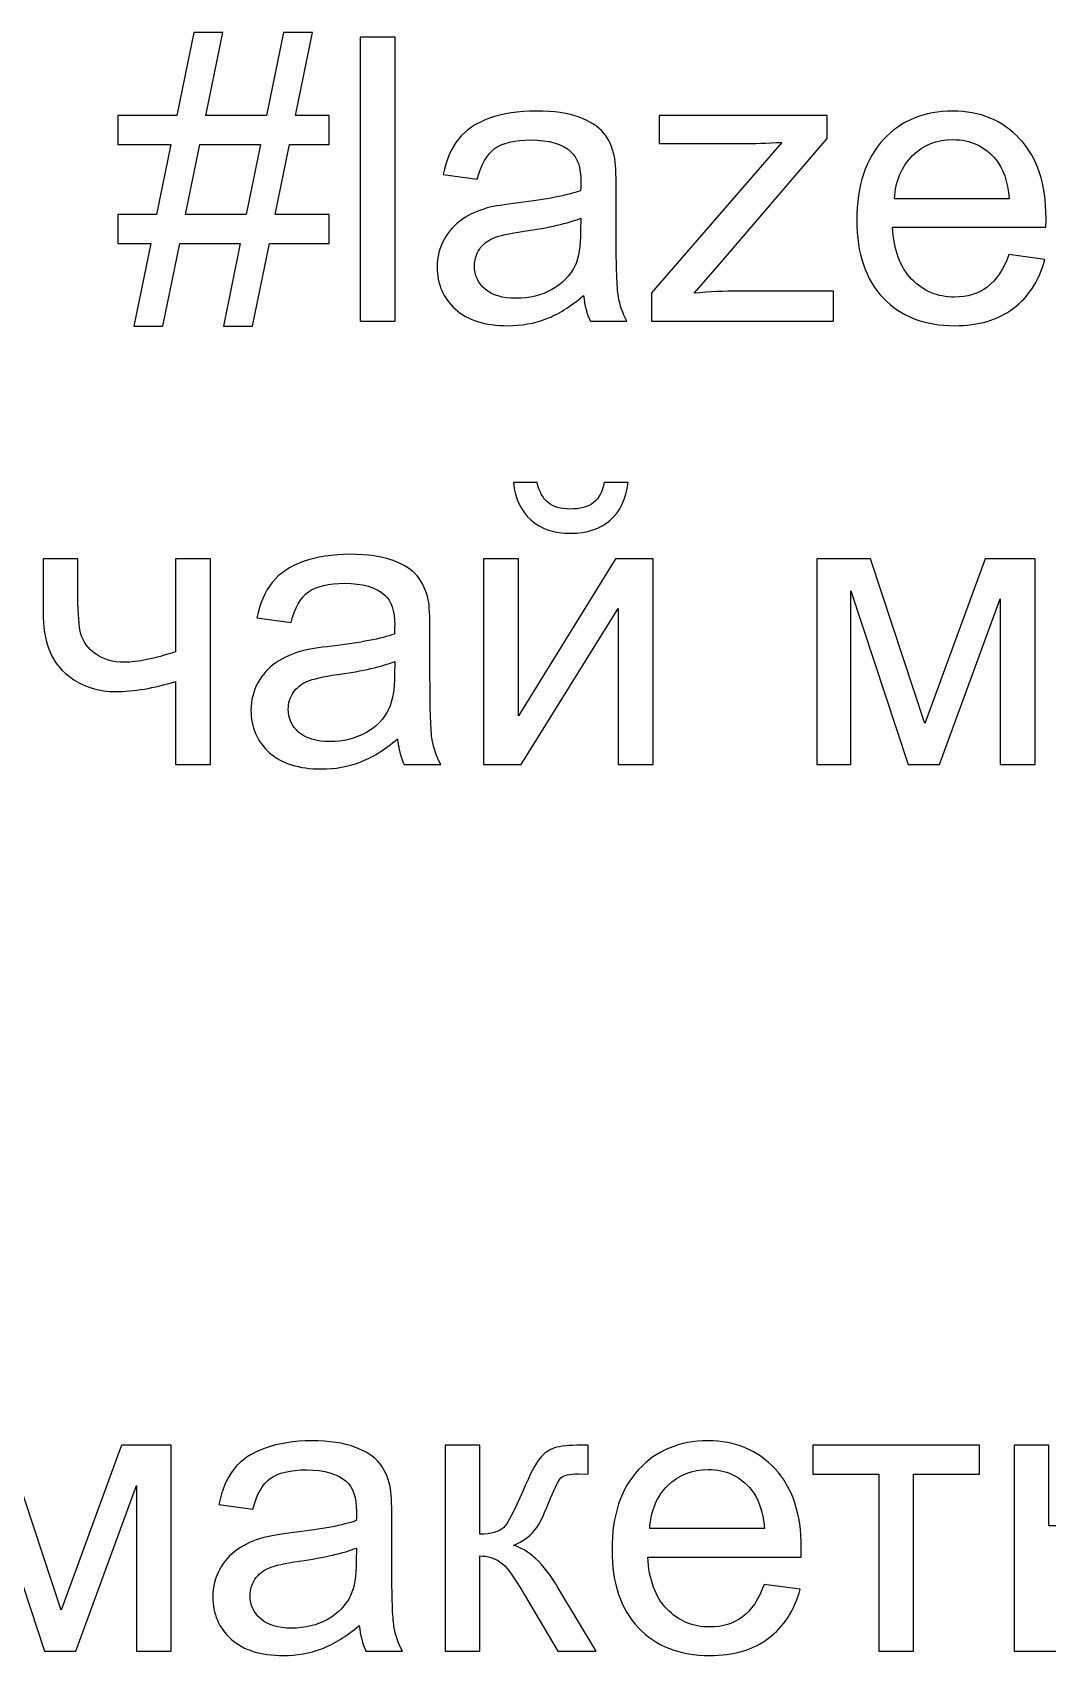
# Model space of a CAD drawing. Header units: centimetres. Extents: x 40 to 180, y 16 to 171.
# Drawn here: x 151.96 to 158.45, y 37.63 to 48.02 of the extents above; entities that cross this region are included whole.
import ezdxf

# ---------------------------------------------------------------- set-up
doc = ezdxf.new("R2010")
doc.units = ezdxf.units.CM
doc.header["$MEASUREMENT"] = 0
doc.layers.add('layer 1', color=7, linetype='Continuous')

msp = doc.modelspace()

# ---------------------------------------------------------------- linework, layer by layer
at = {"layer": 'layer 1', "color": 155}
for points, knots in [([(152.60573, 46.14112), (152.60573, 46.14112), (152.71368, 46.66944), (152.71368, 46.66944), (152.71368, 46.66944), (152.71368, 46.66944), (152.50413, 46.66944), (152.50413, 46.66944), (152.50413, 46.66944), (152.50413, 46.66944), (152.50413, 46.85486), (152.50413, 46.85486), (152.50413, 46.85486), (152.50413, 46.85486), (152.75136, 46.85486), (152.75136, 46.85486), (152.75136, 46.85486), (152.75136, 46.85486), (152.84322, 47.30444), (152.84322, 47.30444), (152.84322, 47.30444), (152.84322, 47.30444), (152.50413, 47.30444), (152.50413, 47.30444), (152.50413, 47.30444), (152.50413, 47.30444), (152.50413, 47.48986), (152.50413, 47.48986), (152.50413, 47.48986), (152.50413, 47.48986), (152.8809, 47.48986), (152.8809, 47.48986), (152.8809, 47.48986), (152.8809, 47.48986), (152.98927, 48.02072), (152.98927, 48.02072), (152.98927, 48.02072), (152.98927, 48.02072), (153.17554, 48.02072), (153.17554, 48.02072), (153.17554, 48.02072), (153.17554, 48.02072), (153.06716, 47.48986), (153.06716, 47.48986), (153.06716, 47.48986), (153.06716, 47.48986), (153.45451, 47.48986), (153.45451, 47.48986), (153.45451, 47.48986), (153.45451, 47.48986), (153.56289, 48.02072), (153.56289, 48.02072), (153.56289, 48.02072), (153.56289, 48.02072), (153.74873, 48.02072), (153.74873, 48.02072), (153.74873, 48.02072), (153.74873, 48.02072), (153.64036, 47.48986), (153.64036, 47.48986), (153.64036, 47.48986), (153.64036, 47.48986), (153.85541, 47.48986), (153.85541, 47.48986), (153.85541, 47.48986), (153.85541, 47.48986), (153.85541, 47.30444), (153.85541, 47.30444), (153.85541, 47.30444), (153.85541, 47.30444), (153.60268, 47.30444), (153.60268, 47.30444), (153.60268, 47.30444), (153.60268, 47.30444), (153.51082, 46.85486), (153.51082, 46.85486), (153.51082, 46.85486), (153.51082, 46.85486), (153.85541, 46.85486), (153.85541, 46.85486), (153.85541, 46.85486), (153.85541, 46.85486), (153.85541, 46.66944), (153.85541, 46.66944), (153.85541, 46.66944), (153.85541, 46.66944), (153.47314, 46.66944), (153.47314, 46.66944), (153.47314, 46.66944), (153.47314, 46.66944), (153.36519, 46.14112), (153.36519, 46.14112), (153.36519, 46.14112), (153.36519, 46.14112), (153.17892, 46.14112), (153.17892, 46.14112), (153.17892, 46.14112), (153.17892, 46.14112), (153.28687, 46.66944), (153.28687, 46.66944), (153.28687, 46.66944), (153.28687, 46.66944), (152.89952, 46.66944), (152.89952, 46.66944), (152.89952, 46.66944), (152.89952, 46.66944), (152.79157, 46.14112), (152.79157, 46.14112), (152.79157, 46.14112), (152.79157, 46.14112), (152.60573, 46.14112), (152.60573, 46.14112)], [0, 0, 0, 0, 0.03448276, 0.03448276, 0.03448276, 0.03448276, 0.06896552, 0.06896552, 0.06896552, 0.06896552, 0.10344828, 0.10344828, 0.10344828, 0.10344828, 0.13793103, 0.13793103, 0.13793103, 0.13793103, 0.17241379, 0.17241379, 0.17241379, 0.17241379, 0.20689655, 0.20689655, 0.20689655, 0.20689655, 0.24137931, 0.24137931, 0.24137931, 0.24137931, 0.27586207, 0.27586207, 0.27586207, 0.27586207, 0.31034483, 0.31034483, 0.31034483, 0.31034483, 0.34482759, 0.34482759, 0.34482759, 0.34482759, 0.37931034, 0.37931034, 0.37931034, 0.37931034, 0.4137931, 0.4137931, 0.4137931, 0.4137931, 0.44827586, 0.44827586, 0.44827586, 0.44827586, 0.48275862, 0.48275862, 0.48275862, 0.48275862, 0.51724138, 0.51724138, 0.51724138, 0.51724138, 0.55172414, 0.55172414, 0.55172414, 0.55172414, 0.5862069, 0.5862069, 0.5862069, 0.5862069, 0.62068966, 0.62068966, 0.62068966, 0.62068966, 0.65517241, 0.65517241, 0.65517241, 0.65517241, 0.68965517, 0.68965517, 0.68965517, 0.68965517, 0.72413793, 0.72413793, 0.72413793, 0.72413793, 0.75862069, 0.75862069, 0.75862069, 0.75862069, 0.79310345, 0.79310345, 0.79310345, 0.79310345, 0.82758621, 0.82758621, 0.82758621, 0.82758621, 0.86206897, 0.86206897, 0.86206897, 0.86206897, 0.89655172, 0.89655172, 0.89655172, 0.89655172, 0.93103448, 0.93103448, 0.93103448, 0.93103448, 1, 1, 1, 1]), ([(154.05395, 46.1716), (154.05395, 46.1716), (154.05395, 47.99024), (154.05395, 47.99024), (154.05395, 47.99024), (154.05395, 47.99024), (154.27747, 47.99024), (154.27747, 47.99024), (154.27747, 47.99024), (154.27747, 47.99024), (154.27747, 46.1716), (154.27747, 46.1716), (154.27747, 46.1716), (154.27747, 46.1716), (154.05395, 46.1716), (154.05395, 46.1716)], [0, 0, 0, 0, 0.2, 0.2, 0.2, 0.2, 0.4, 0.4, 0.4, 0.4, 0.6, 0.6, 0.6, 0.6, 1, 1, 1, 1]), ([(155.48439, 46.3367), (155.40142, 46.266), (155.32141, 46.21647), (155.24478, 46.18726), (155.24478, 46.18726), (155.16816, 46.15805), (155.08603, 46.14366), (154.99798, 46.14366), (154.99798, 46.14366), (154.8532, 46.14366), (154.74186, 46.1788), (154.66397, 46.24949), (154.66397, 46.24949), (154.58608, 46.31977), (154.54713, 46.40994), (154.54713, 46.51958), (154.54713, 46.51958), (154.54713, 46.58393), (154.56195, 46.64277), (154.59116, 46.69611), (154.59116, 46.69611), (154.62079, 46.74945), (154.65931, 46.79178), (154.70673, 46.82396), (154.70673, 46.82396), (154.75456, 46.85613), (154.8079, 46.88068), (154.86759, 46.89719), (154.86759, 46.89719), (154.91162, 46.90862), (154.97808, 46.91963), (155.06656, 46.93064), (155.06656, 46.93064), (155.2469, 46.9518), (155.38025, 46.97763), (155.46534, 47.00726), (155.46534, 47.00726), (155.46619, 47.03774), (155.46661, 47.05721), (155.46661, 47.06526), (155.46661, 47.06526), (155.46661, 47.15585), (155.44544, 47.21977), (155.40311, 47.25703), (155.40311, 47.25703), (155.34596, 47.3074), (155.26087, 47.33238), (155.14826, 47.33238), (155.14826, 47.33238), (155.04285, 47.33238), (154.96496, 47.31375), (154.91501, 47.27692), (154.91501, 47.27692), (154.86463, 47.24009), (154.8278, 47.1749), (154.80367, 47.08092), (154.80367, 47.08092), (154.80367, 47.08092), (154.58523, 47.1114), (154.58523, 47.1114), (154.58523, 47.1114), (154.60513, 47.20496), (154.63772, 47.28073), (154.68344, 47.33831), (154.68344, 47.33831), (154.72916, 47.39588), (154.7952, 47.43991), (154.88156, 47.47123), (154.88156, 47.47123), (154.9675, 47.50214), (155.06783, 47.5178), (155.18128, 47.5178), (155.18128, 47.5178), (155.29389, 47.5178), (155.38575, 47.50468), (155.45645, 47.47801), (155.45645, 47.47801), (155.52672, 47.45134), (155.57879, 47.41832), (155.61181, 47.3781), (155.61181, 47.3781), (155.64483, 47.33788), (155.66812, 47.28708), (155.68166, 47.2257), (155.68166, 47.2257), (155.68886, 47.1876), (155.69267, 47.11902), (155.69267, 47.02038), (155.69267, 47.02038), (155.69267, 47.02038), (155.69267, 46.72405), (155.69267, 46.72405), (155.69267, 46.72405), (155.69267, 46.51704), (155.69733, 46.38623), (155.70664, 46.33077), (155.70664, 46.33077), (155.71553, 46.27532), (155.73416, 46.2224), (155.76125, 46.1716), (155.76125, 46.1716), (155.76125, 46.1716), (155.52757, 46.1716), (155.52757, 46.1716), (155.52757, 46.1716), (155.50513, 46.21859), (155.49074, 46.27362), (155.48439, 46.3367)], [0, 0, 0, 0, 0.03571429, 0.03571429, 0.03571429, 0.03571429, 0.07142857, 0.07142857, 0.07142857, 0.07142857, 0.10714286, 0.10714286, 0.10714286, 0.10714286, 0.14285714, 0.14285714, 0.14285714, 0.14285714, 0.17857143, 0.17857143, 0.17857143, 0.17857143, 0.21428571, 0.21428571, 0.21428571, 0.21428571, 0.25, 0.25, 0.25, 0.25, 0.28571429, 0.28571429, 0.28571429, 0.28571429, 0.32142857, 0.32142857, 0.32142857, 0.32142857, 0.35714286, 0.35714286, 0.35714286, 0.35714286, 0.39285714, 0.39285714, 0.39285714, 0.39285714, 0.42857143, 0.42857143, 0.42857143, 0.42857143, 0.46428571, 0.46428571, 0.46428571, 0.46428571, 0.5, 0.5, 0.5, 0.5, 0.53571429, 0.53571429, 0.53571429, 0.53571429, 0.57142857, 0.57142857, 0.57142857, 0.57142857, 0.60714286, 0.60714286, 0.60714286, 0.60714286, 0.64285714, 0.64285714, 0.64285714, 0.64285714, 0.67857143, 0.67857143, 0.67857143, 0.67857143, 0.71428571, 0.71428571, 0.71428571, 0.71428571, 0.75, 0.75, 0.75, 0.75, 0.78571429, 0.78571429, 0.78571429, 0.78571429, 0.82142857, 0.82142857, 0.82142857, 0.82142857, 0.85714286, 0.85714286, 0.85714286, 0.85714286, 0.89285714, 0.89285714, 0.89285714, 0.89285714, 0.92857143, 0.92857143, 0.92857143, 0.92857143, 1, 1, 1, 1]), ([(155.91788, 46.1716), (155.91788, 46.1716), (155.91788, 46.35363), (155.91788, 46.35363), (155.91788, 46.35363), (155.91788, 46.35363), (156.75269, 47.31714), (156.75269, 47.31714), (156.75269, 47.31714), (156.65787, 47.31206), (156.57447, 47.30952), (156.5025, 47.30952), (156.5025, 47.30952), (156.5025, 47.30952), (155.96868, 47.30952), (155.96868, 47.30952), (155.96868, 47.30952), (155.96868, 47.30952), (155.96868, 47.48986), (155.96868, 47.48986), (155.96868, 47.48986), (155.96868, 47.48986), (157.0431, 47.48986), (157.0431, 47.48986), (157.0431, 47.48986), (157.0431, 47.48986), (157.0431, 47.34296), (157.0431, 47.34296), (157.0431, 47.34296), (157.0431, 47.34296), (156.32851, 46.5073), (156.32851, 46.5073), (156.32851, 46.5073), (156.32851, 46.5073), (156.19178, 46.35194), (156.19178, 46.35194), (156.19178, 46.35194), (156.29211, 46.36041), (156.38609, 46.36464), (156.47372, 46.36464), (156.47372, 46.36464), (156.47372, 46.36464), (157.08374, 46.36464), (157.08374, 46.36464), (157.08374, 46.36464), (157.08374, 46.36464), (157.08374, 46.1716), (157.08374, 46.1716), (157.08374, 46.1716), (157.08374, 46.1716), (155.91788, 46.1716), (155.91788, 46.1716)], [0, 0, 0, 0, 0.07142857, 0.07142857, 0.07142857, 0.07142857, 0.14285714, 0.14285714, 0.14285714, 0.14285714, 0.21428571, 0.21428571, 0.21428571, 0.21428571, 0.28571429, 0.28571429, 0.28571429, 0.28571429, 0.35714286, 0.35714286, 0.35714286, 0.35714286, 0.42857143, 0.42857143, 0.42857143, 0.42857143, 0.5, 0.5, 0.5, 0.5, 0.57142857, 0.57142857, 0.57142857, 0.57142857, 0.64285714, 0.64285714, 0.64285714, 0.64285714, 0.71428571, 0.71428571, 0.71428571, 0.71428571, 0.78571429, 0.78571429, 0.78571429, 0.78571429, 0.85714286, 0.85714286, 0.85714286, 0.85714286, 1, 1, 1, 1]), ([(158.20515, 46.59832), (158.20515, 46.59832), (158.43629, 46.56784), (158.43629, 46.56784), (158.43629, 46.56784), (158.40031, 46.43364), (158.333, 46.32908), (158.23478, 46.255), (158.23478, 46.255), (158.13657, 46.18091), (158.01126, 46.14366), (157.85844, 46.14366), (157.85844, 46.14366), (157.66625, 46.14366), (157.51385, 46.20293), (157.40124, 46.32146), (157.40124, 46.32146), (157.28863, 46.43957), (157.23233, 46.60594), (157.23233, 46.81972), (157.23233, 46.81972), (157.23233, 47.0407), (157.28906, 47.21258), (157.40293, 47.3345), (157.40293, 47.3345), (157.51681, 47.45684), (157.66455, 47.5178), (157.84616, 47.5178), (157.84616, 47.5178), (158.02185, 47.5178), (158.16536, 47.45811), (158.27669, 47.33831), (158.27669, 47.33831), (158.38803, 47.2185), (158.44391, 47.05002), (158.44391, 46.83285), (158.44391, 46.83285), (158.44391, 46.81972), (158.44349, 46.79983), (158.44264, 46.77358), (158.44264, 46.77358), (158.44264, 46.77358), (157.46093, 46.77358), (157.46093, 46.77358), (157.46093, 46.77358), (157.4694, 46.62922), (157.51004, 46.51831), (157.5837, 46.44169), (157.5837, 46.44169), (157.65693, 46.36506), (157.7488, 46.32654), (157.85844, 46.32654), (157.85844, 46.32654), (157.94014, 46.32654), (158.00999, 46.34813), (158.06757, 46.39131), (158.06757, 46.39131), (158.12556, 46.43449), (158.17128, 46.50349), (158.20515, 46.59832)], [0, 0, 0, 0, 0.0625, 0.0625, 0.0625, 0.0625, 0.125, 0.125, 0.125, 0.125, 0.1875, 0.1875, 0.1875, 0.1875, 0.25, 0.25, 0.25, 0.25, 0.3125, 0.3125, 0.3125, 0.3125, 0.375, 0.375, 0.375, 0.375, 0.4375, 0.4375, 0.4375, 0.4375, 0.5, 0.5, 0.5, 0.5, 0.5625, 0.5625, 0.5625, 0.5625, 0.625, 0.625, 0.625, 0.625, 0.6875, 0.6875, 0.6875, 0.6875, 0.75, 0.75, 0.75, 0.75, 0.8125, 0.8125, 0.8125, 0.8125, 0.875, 0.875, 0.875, 0.875, 1, 1, 1, 1]), ([(152.9372, 46.85486), (152.9372, 46.85486), (153.32455, 46.85486), (153.32455, 46.85486), (153.32455, 46.85486), (153.32455, 46.85486), (153.41641, 47.30444), (153.41641, 47.30444), (153.41641, 47.30444), (153.41641, 47.30444), (153.02906, 47.30444), (153.02906, 47.30444), (153.02906, 47.30444), (153.02906, 47.30444), (152.9372, 46.85486), (152.9372, 46.85486)], [0, 0, 0, 0, 0.2, 0.2, 0.2, 0.2, 0.4, 0.4, 0.4, 0.4, 0.6, 0.6, 0.6, 0.6, 1, 1, 1, 1]), ([(157.47363, 46.95646), (157.47363, 46.95646), (158.20769, 46.95646), (158.20769, 46.95646), (158.20769, 46.95646), (158.19795, 47.06737), (158.16959, 47.15035), (158.12345, 47.2058), (158.12345, 47.2058), (158.05275, 47.29174), (157.96046, 47.33492), (157.84743, 47.33492), (157.84743, 47.33492), (157.74499, 47.33492), (157.65905, 47.30063), (157.5892, 47.23205), (157.5892, 47.23205), (157.51977, 47.16347), (157.48125, 47.07161), (157.47363, 46.95646)], [0, 0, 0, 0, 0.16666667, 0.16666667, 0.16666667, 0.16666667, 0.33333333, 0.33333333, 0.33333333, 0.33333333, 0.5, 0.5, 0.5, 0.5, 0.66666667, 0.66666667, 0.66666667, 0.66666667, 1, 1, 1, 1]), ([(155.46661, 46.832), (155.38533, 46.79898), (155.26341, 46.77104), (155.10085, 46.74818), (155.10085, 46.74818), (155.00856, 46.73506), (154.94337, 46.72024), (154.90527, 46.70373), (154.90527, 46.70373), (154.86717, 46.68722), (154.83796, 46.66309), (154.81722, 46.63176), (154.81722, 46.63176), (154.79647, 46.60001), (154.78589, 46.56488), (154.78589, 46.52593), (154.78589, 46.52593), (154.78589, 46.46709), (154.80833, 46.41756), (154.85362, 46.37819), (154.85362, 46.37819), (154.89892, 46.33882), (154.96496, 46.31892), (155.05174, 46.31892), (155.05174, 46.31892), (155.13768, 46.31892), (155.2143, 46.33755), (155.28161, 46.37522), (155.28161, 46.37522), (155.3485, 46.41248), (155.39803, 46.4637), (155.42936, 46.52847), (155.42936, 46.52847), (155.45349, 46.57885), (155.46534, 46.65293), (155.46534, 46.75072), (155.46534, 46.75072), (155.46534, 46.75072), (155.46661, 46.832), (155.46661, 46.832)], [0, 0, 0, 0, 0.09090909, 0.09090909, 0.09090909, 0.09090909, 0.18181818, 0.18181818, 0.18181818, 0.18181818, 0.27272727, 0.27272727, 0.27272727, 0.27272727, 0.36363636, 0.36363636, 0.36363636, 0.36363636, 0.45454545, 0.45454545, 0.45454545, 0.45454545, 0.54545455, 0.54545455, 0.54545455, 0.54545455, 0.63636364, 0.63636364, 0.63636364, 0.63636364, 0.72727273, 0.72727273, 0.72727273, 0.72727273, 0.81818182, 0.81818182, 0.81818182, 0.81818182, 1, 1, 1, 1]), ([(155.61668, 45.13993), (155.61668, 45.13993), (155.76908, 45.13993), (155.76908, 45.13993), (155.76908, 45.13993), (155.7568, 45.03537), (155.7187, 44.95493), (155.6552, 44.89905), (155.6552, 44.89905), (155.5917, 44.84275), (155.50746, 44.81481), (155.40205, 44.81481), (155.40205, 44.81481), (155.29622, 44.81481), (155.21155, 44.84275), (155.14847, 44.89821), (155.14847, 44.89821), (155.0854, 44.95409), (155.0473, 45.03452), (155.03502, 45.13993), (155.03502, 45.13993), (155.03502, 45.13993), (155.18742, 45.13993), (155.18742, 45.13993), (155.18742, 45.13993), (155.19885, 45.08278), (155.22213, 45.04002), (155.25642, 45.01208), (155.25642, 45.01208), (155.29071, 44.98372), (155.33728, 44.96975), (155.39528, 44.96975), (155.39528, 44.96975), (155.46259, 44.96975), (155.51339, 44.9833), (155.54768, 45.01081), (155.54768, 45.01081), (155.58197, 45.03791), (155.60525, 45.08109), (155.61668, 45.13993)], [0, 0, 0, 0, 0.09090909, 0.09090909, 0.09090909, 0.09090909, 0.18181818, 0.18181818, 0.18181818, 0.18181818, 0.27272727, 0.27272727, 0.27272727, 0.27272727, 0.36363636, 0.36363636, 0.36363636, 0.36363636, 0.45454545, 0.45454545, 0.45454545, 0.45454545, 0.54545455, 0.54545455, 0.54545455, 0.54545455, 0.63636364, 0.63636364, 0.63636364, 0.63636364, 0.72727273, 0.72727273, 0.72727273, 0.72727273, 0.81818182, 0.81818182, 0.81818182, 0.81818182, 1, 1, 1, 1]), ([(154.29292, 43.49909), (154.20995, 43.42839), (154.12994, 43.37886), (154.05331, 43.34965), (154.05331, 43.34965), (153.97669, 43.32044), (153.89456, 43.30605), (153.80651, 43.30605), (153.80651, 43.30605), (153.66173, 43.30605), (153.55039, 43.34119), (153.4725, 43.41188), (153.4725, 43.41188), (153.39461, 43.48216), (153.35566, 43.57233), (153.35566, 43.68197), (153.35566, 43.68197), (153.35566, 43.74632), (153.37048, 43.80516), (153.39969, 43.8585), (153.39969, 43.8585), (153.42932, 43.91184), (153.46784, 43.95417), (153.51526, 43.98635), (153.51526, 43.98635), (153.56309, 44.01852), (153.61643, 44.04307), (153.67612, 44.05958), (153.67612, 44.05958), (153.72015, 44.07101), (153.78661, 44.08202), (153.87509, 44.09303), (153.87509, 44.09303), (154.05543, 44.11419), (154.18878, 44.14002), (154.27387, 44.16965), (154.27387, 44.16965), (154.27472, 44.20013), (154.27514, 44.2196), (154.27514, 44.22765), (154.27514, 44.22765), (154.27514, 44.31824), (154.25397, 44.38216), (154.21164, 44.41942), (154.21164, 44.41942), (154.15449, 44.46979), (154.0694, 44.49477), (153.95679, 44.49477), (153.95679, 44.49477), (153.85138, 44.49477), (153.77349, 44.47614), (153.72354, 44.43931), (153.72354, 44.43931), (153.67316, 44.40248), (153.63633, 44.33729), (153.6122, 44.24331), (153.6122, 44.24331), (153.6122, 44.24331), (153.39376, 44.27379), (153.39376, 44.27379), (153.39376, 44.27379), (153.41366, 44.36735), (153.44625, 44.44312), (153.49197, 44.5007), (153.49197, 44.5007), (153.53769, 44.55827), (153.60373, 44.6023), (153.69009, 44.63362), (153.69009, 44.63362), (153.77603, 44.66453), (153.87636, 44.68019), (153.98981, 44.68019), (153.98981, 44.68019), (154.10242, 44.68019), (154.19428, 44.66707), (154.26498, 44.6404), (154.26498, 44.6404), (154.33525, 44.61373), (154.38732, 44.58071), (154.42034, 44.54049), (154.42034, 44.54049), (154.45336, 44.50027), (154.47665, 44.44947), (154.49019, 44.38809), (154.49019, 44.38809), (154.49739, 44.34999), (154.5012, 44.28141), (154.5012, 44.18277), (154.5012, 44.18277), (154.5012, 44.18277), (154.5012, 43.88644), (154.5012, 43.88644), (154.5012, 43.88644), (154.5012, 43.67943), (154.50586, 43.54862), (154.51517, 43.49316), (154.51517, 43.49316), (154.52406, 43.43771), (154.54269, 43.38479), (154.56978, 43.33399), (154.56978, 43.33399), (154.56978, 43.33399), (154.3361, 43.33399), (154.3361, 43.33399), (154.3361, 43.33399), (154.31366, 43.38098), (154.29927, 43.43601), (154.29292, 43.49909)], [0, 0, 0, 0, 0.03571429, 0.03571429, 0.03571429, 0.03571429, 0.07142857, 0.07142857, 0.07142857, 0.07142857, 0.10714286, 0.10714286, 0.10714286, 0.10714286, 0.14285714, 0.14285714, 0.14285714, 0.14285714, 0.17857143, 0.17857143, 0.17857143, 0.17857143, 0.21428571, 0.21428571, 0.21428571, 0.21428571, 0.25, 0.25, 0.25, 0.25, 0.28571429, 0.28571429, 0.28571429, 0.28571429, 0.32142857, 0.32142857, 0.32142857, 0.32142857, 0.35714286, 0.35714286, 0.35714286, 0.35714286, 0.39285714, 0.39285714, 0.39285714, 0.39285714, 0.42857143, 0.42857143, 0.42857143, 0.42857143, 0.46428571, 0.46428571, 0.46428571, 0.46428571, 0.5, 0.5, 0.5, 0.5, 0.53571429, 0.53571429, 0.53571429, 0.53571429, 0.57142857, 0.57142857, 0.57142857, 0.57142857, 0.60714286, 0.60714286, 0.60714286, 0.60714286, 0.64285714, 0.64285714, 0.64285714, 0.64285714, 0.67857143, 0.67857143, 0.67857143, 0.67857143, 0.71428571, 0.71428571, 0.71428571, 0.71428571, 0.75, 0.75, 0.75, 0.75, 0.78571429, 0.78571429, 0.78571429, 0.78571429, 0.82142857, 0.82142857, 0.82142857, 0.82142857, 0.85714286, 0.85714286, 0.85714286, 0.85714286, 0.89285714, 0.89285714, 0.89285714, 0.89285714, 0.92857143, 0.92857143, 0.92857143, 0.92857143, 1, 1, 1, 1]), ([(152.0247, 44.65225), (152.0247, 44.65225), (152.24822, 44.65225), (152.24822, 44.65225), (152.24822, 44.65225), (152.24822, 44.65225), (152.24822, 44.40333), (152.24822, 44.40333), (152.24822, 44.40333), (152.24822, 44.2958), (152.25457, 44.21791), (152.26769, 44.16965), (152.26769, 44.16965), (152.28039, 44.12139), (152.3113, 44.07906), (152.3604, 44.04307), (152.3604, 44.04307), (152.40909, 44.00709), (152.47047, 43.98931), (152.54455, 43.98931), (152.54455, 43.98931), (152.62922, 43.98931), (152.73844, 44.01175), (152.87306, 44.0562), (152.87306, 44.0562), (152.87306, 44.0562), (152.87306, 44.65225), (152.87306, 44.65225), (152.87306, 44.65225), (152.87306, 44.65225), (153.09658, 44.65225), (153.09658, 44.65225), (153.09658, 44.65225), (153.09658, 44.65225), (153.09658, 43.33399), (153.09658, 43.33399), (153.09658, 43.33399), (153.09658, 43.33399), (152.87306, 43.33399), (152.87306, 43.33399), (152.87306, 43.33399), (152.87306, 43.33399), (152.87306, 43.86612), (152.87306, 43.86612), (152.87306, 43.86612), (152.73548, 43.82294), (152.60678, 43.80135), (152.4874, 43.80135), (152.4874, 43.80135), (152.38707, 43.80135), (152.2986, 43.82675), (152.22197, 43.87755), (152.22197, 43.87755), (152.14535, 43.92835), (152.09328, 43.99058), (152.06576, 44.06424), (152.06576, 44.06424), (152.03825, 44.1379), (152.0247, 44.21876), (152.0247, 44.30723), (152.0247, 44.30723), (152.0247, 44.30723), (152.0247, 44.65225), (152.0247, 44.65225)], [0, 0, 0, 0, 0.05882353, 0.05882353, 0.05882353, 0.05882353, 0.11764706, 0.11764706, 0.11764706, 0.11764706, 0.17647059, 0.17647059, 0.17647059, 0.17647059, 0.23529412, 0.23529412, 0.23529412, 0.23529412, 0.29411765, 0.29411765, 0.29411765, 0.29411765, 0.35294118, 0.35294118, 0.35294118, 0.35294118, 0.41176471, 0.41176471, 0.41176471, 0.41176471, 0.47058824, 0.47058824, 0.47058824, 0.47058824, 0.52941176, 0.52941176, 0.52941176, 0.52941176, 0.58823529, 0.58823529, 0.58823529, 0.58823529, 0.64705882, 0.64705882, 0.64705882, 0.64705882, 0.70588235, 0.70588235, 0.70588235, 0.70588235, 0.76470588, 0.76470588, 0.76470588, 0.76470588, 0.82352941, 0.82352941, 0.82352941, 0.82352941, 0.88235294, 0.88235294, 0.88235294, 0.88235294, 1, 1, 1, 1]), ([(154.84452, 44.65225), (154.84452, 44.65225), (155.06804, 44.65225), (155.06804, 44.65225), (155.06804, 44.65225), (155.06804, 44.65225), (155.06804, 43.64683), (155.06804, 43.64683), (155.06804, 43.64683), (155.06804, 43.64683), (155.68907, 44.65225), (155.68907, 44.65225), (155.68907, 44.65225), (155.68907, 44.65225), (155.9291, 44.65225), (155.9291, 44.65225), (155.9291, 44.65225), (155.9291, 44.65225), (155.9291, 43.33399), (155.9291, 43.33399), (155.9291, 43.33399), (155.9291, 43.33399), (155.70558, 43.33399), (155.70558, 43.33399), (155.70558, 43.33399), (155.70558, 43.33399), (155.70558, 44.33306), (155.70558, 44.33306), (155.70558, 44.33306), (155.70558, 44.33306), (155.0854, 43.33399), (155.0854, 43.33399), (155.0854, 43.33399), (155.0854, 43.33399), (154.84452, 43.33399), (154.84452, 43.33399), (154.84452, 43.33399), (154.84452, 43.33399), (154.84452, 44.65225), (154.84452, 44.65225)], [0, 0, 0, 0, 0.09090909, 0.09090909, 0.09090909, 0.09090909, 0.18181818, 0.18181818, 0.18181818, 0.18181818, 0.27272727, 0.27272727, 0.27272727, 0.27272727, 0.36363636, 0.36363636, 0.36363636, 0.36363636, 0.45454545, 0.45454545, 0.45454545, 0.45454545, 0.54545455, 0.54545455, 0.54545455, 0.54545455, 0.63636364, 0.63636364, 0.63636364, 0.63636364, 0.72727273, 0.72727273, 0.72727273, 0.72727273, 0.81818182, 0.81818182, 0.81818182, 0.81818182, 1, 1, 1, 1]), ([(154.27514, 43.99439), (154.19386, 43.96137), (154.07194, 43.93343), (153.90938, 43.91057), (153.90938, 43.91057), (153.81709, 43.89745), (153.7519, 43.88263), (153.7138, 43.86612), (153.7138, 43.86612), (153.6757, 43.84961), (153.64649, 43.82548), (153.62575, 43.79415), (153.62575, 43.79415), (153.605, 43.7624), (153.59442, 43.72727), (153.59442, 43.68832), (153.59442, 43.68832), (153.59442, 43.62948), (153.61686, 43.57995), (153.66215, 43.54058), (153.66215, 43.54058), (153.70745, 43.50121), (153.77349, 43.48131), (153.86027, 43.48131), (153.86027, 43.48131), (153.94621, 43.48131), (154.02283, 43.49994), (154.09014, 43.53761), (154.09014, 43.53761), (154.15703, 43.57487), (154.20656, 43.62609), (154.23789, 43.69086), (154.23789, 43.69086), (154.26202, 43.74124), (154.27387, 43.81532), (154.27387, 43.91311), (154.27387, 43.91311), (154.27387, 43.91311), (154.27514, 43.99439), (154.27514, 43.99439)], [0, 0, 0, 0, 0.09090909, 0.09090909, 0.09090909, 0.09090909, 0.18181818, 0.18181818, 0.18181818, 0.18181818, 0.27272727, 0.27272727, 0.27272727, 0.27272727, 0.36363636, 0.36363636, 0.36363636, 0.36363636, 0.45454545, 0.45454545, 0.45454545, 0.45454545, 0.54545455, 0.54545455, 0.54545455, 0.54545455, 0.63636364, 0.63636364, 0.63636364, 0.63636364, 0.72727273, 0.72727273, 0.72727273, 0.72727273, 0.81818182, 0.81818182, 0.81818182, 0.81818182, 1, 1, 1, 1])]:
    msp.add_open_spline(points, degree=3, knots=knots, dxfattribs=at)
at = {"layer": 'layer 1', "color": 250}
for points, knots in [([(156.97685, 44.65225), (156.97685, 44.65225), (157.3206, 44.65225), (157.3206, 44.65225), (157.3206, 44.65225), (157.3206, 44.65225), (157.669, 43.5973), (157.669, 43.5973), (157.669, 43.5973), (157.669, 43.5973), (158.05466, 44.65225), (158.05466, 44.65225), (158.05466, 44.65225), (158.05466, 44.65225), (158.37385, 44.65225), (158.37385, 44.65225), (158.37385, 44.65225), (158.37385, 44.65225), (158.37385, 43.33399), (158.37385, 43.33399), (158.37385, 43.33399), (158.37385, 43.33399), (158.15033, 43.33399), (158.15033, 43.33399), (158.15033, 43.33399), (158.15033, 43.33399), (158.15033, 44.39529), (158.15033, 44.39529), (158.15033, 44.39529), (158.15033, 44.39529), (157.76213, 43.33399), (157.76213, 43.33399), (157.76213, 43.33399), (157.76213, 43.33399), (157.56232, 43.33399), (157.56232, 43.33399), (157.56232, 43.33399), (157.56232, 43.33399), (157.19529, 44.44609), (157.19529, 44.44609), (157.19529, 44.44609), (157.19529, 44.44609), (157.19529, 43.33399), (157.19529, 43.33399), (157.19529, 43.33399), (157.19529, 43.33399), (156.97685, 43.33399), (156.97685, 43.33399), (156.97685, 43.33399), (156.97685, 43.33399), (156.97685, 44.65225), (156.97685, 44.65225)], [0, 0, 0, 0, 0.07142857, 0.07142857, 0.07142857, 0.07142857, 0.14285714, 0.14285714, 0.14285714, 0.14285714, 0.21428571, 0.21428571, 0.21428571, 0.21428571, 0.28571429, 0.28571429, 0.28571429, 0.28571429, 0.35714286, 0.35714286, 0.35714286, 0.35714286, 0.42857143, 0.42857143, 0.42857143, 0.42857143, 0.5, 0.5, 0.5, 0.5, 0.57142857, 0.57142857, 0.57142857, 0.57142857, 0.64285714, 0.64285714, 0.64285714, 0.64285714, 0.71428571, 0.71428571, 0.71428571, 0.71428571, 0.78571429, 0.78571429, 0.78571429, 0.78571429, 0.85714286, 0.85714286, 0.85714286, 0.85714286, 1, 1, 1, 1]), ([(151.44875, 38.97703), (151.44875, 38.97703), (151.7925, 38.97703), (151.7925, 38.97703), (151.7925, 38.97703), (151.7925, 38.97703), (152.1409, 37.92208), (152.1409, 37.92208), (152.1409, 37.92208), (152.1409, 37.92208), (152.52656, 38.97703), (152.52656, 38.97703), (152.52656, 38.97703), (152.52656, 38.97703), (152.84575, 38.97703), (152.84575, 38.97703), (152.84575, 38.97703), (152.84575, 38.97703), (152.84575, 37.65877), (152.84575, 37.65877), (152.84575, 37.65877), (152.84575, 37.65877), (152.62223, 37.65877), (152.62223, 37.65877), (152.62223, 37.65877), (152.62223, 37.65877), (152.62223, 38.72007), (152.62223, 38.72007), (152.62223, 38.72007), (152.62223, 38.72007), (152.23403, 37.65877), (152.23403, 37.65877), (152.23403, 37.65877), (152.23403, 37.65877), (152.03422, 37.65877), (152.03422, 37.65877), (152.03422, 37.65877), (152.03422, 37.65877), (151.66719, 38.77087), (151.66719, 38.77087), (151.66719, 38.77087), (151.66719, 38.77087), (151.66719, 37.65877), (151.66719, 37.65877), (151.66719, 37.65877), (151.66719, 37.65877), (151.44875, 37.65877), (151.44875, 37.65877), (151.44875, 37.65877), (151.44875, 37.65877), (151.44875, 38.97703), (151.44875, 38.97703)], [0, 0, 0, 0, 0.07142857, 0.07142857, 0.07142857, 0.07142857, 0.14285714, 0.14285714, 0.14285714, 0.14285714, 0.21428571, 0.21428571, 0.21428571, 0.21428571, 0.28571429, 0.28571429, 0.28571429, 0.28571429, 0.35714286, 0.35714286, 0.35714286, 0.35714286, 0.42857143, 0.42857143, 0.42857143, 0.42857143, 0.5, 0.5, 0.5, 0.5, 0.57142857, 0.57142857, 0.57142857, 0.57142857, 0.64285714, 0.64285714, 0.64285714, 0.64285714, 0.71428571, 0.71428571, 0.71428571, 0.71428571, 0.78571429, 0.78571429, 0.78571429, 0.78571429, 0.85714286, 0.85714286, 0.85714286, 0.85714286, 1, 1, 1, 1]), ([(154.04844, 37.82387), (153.96547, 37.75317), (153.88546, 37.70364), (153.80883, 37.67443), (153.80883, 37.67443), (153.73221, 37.64522), (153.65008, 37.63083), (153.56203, 37.63083), (153.56203, 37.63083), (153.41725, 37.63083), (153.30591, 37.66597), (153.22802, 37.73666), (153.22802, 37.73666), (153.15013, 37.80694), (153.11118, 37.89711), (153.11118, 38.00675), (153.11118, 38.00675), (153.11118, 38.0711), (153.126, 38.12994), (153.15521, 38.18328), (153.15521, 38.18328), (153.18484, 38.23662), (153.22336, 38.27895), (153.27078, 38.31113), (153.27078, 38.31113), (153.31861, 38.3433), (153.37195, 38.36785), (153.43164, 38.38436), (153.43164, 38.38436), (153.47567, 38.39579), (153.54213, 38.4068), (153.63061, 38.41781), (153.63061, 38.41781), (153.81095, 38.43897), (153.9443, 38.4648), (154.02939, 38.49443), (154.02939, 38.49443), (154.03024, 38.52491), (154.03066, 38.54438), (154.03066, 38.55243), (154.03066, 38.55243), (154.03066, 38.64302), (154.00949, 38.70694), (153.96716, 38.7442), (153.96716, 38.7442), (153.91001, 38.79457), (153.82492, 38.81955), (153.71231, 38.81955), (153.71231, 38.81955), (153.6069, 38.81955), (153.52901, 38.80092), (153.47906, 38.76409), (153.47906, 38.76409), (153.42868, 38.72726), (153.39185, 38.66207), (153.36772, 38.56809), (153.36772, 38.56809), (153.36772, 38.56809), (153.14928, 38.59857), (153.14928, 38.59857), (153.14928, 38.59857), (153.16918, 38.69213), (153.20177, 38.7679), (153.24749, 38.82548), (153.24749, 38.82548), (153.29321, 38.88305), (153.35925, 38.92708), (153.44561, 38.9584), (153.44561, 38.9584), (153.53155, 38.98931), (153.63188, 39.00497), (153.74533, 39.00497), (153.74533, 39.00497), (153.85794, 39.00497), (153.9498, 38.99185), (154.0205, 38.96518), (154.0205, 38.96518), (154.09077, 38.93851), (154.14284, 38.90549), (154.17586, 38.86527), (154.17586, 38.86527), (154.20888, 38.82505), (154.23217, 38.77425), (154.24571, 38.71287), (154.24571, 38.71287), (154.25291, 38.67477), (154.25672, 38.60619), (154.25672, 38.50755), (154.25672, 38.50755), (154.25672, 38.50755), (154.25672, 38.21122), (154.25672, 38.21122), (154.25672, 38.21122), (154.25672, 38.00421), (154.26138, 37.8734), (154.27069, 37.81794), (154.27069, 37.81794), (154.27958, 37.76249), (154.29821, 37.70957), (154.3253, 37.65877), (154.3253, 37.65877), (154.3253, 37.65877), (154.09162, 37.65877), (154.09162, 37.65877), (154.09162, 37.65877), (154.06918, 37.70576), (154.05479, 37.76079), (154.04844, 37.82387)], [0, 0, 0, 0, 0.03571429, 0.03571429, 0.03571429, 0.03571429, 0.07142857, 0.07142857, 0.07142857, 0.07142857, 0.10714286, 0.10714286, 0.10714286, 0.10714286, 0.14285714, 0.14285714, 0.14285714, 0.14285714, 0.17857143, 0.17857143, 0.17857143, 0.17857143, 0.21428571, 0.21428571, 0.21428571, 0.21428571, 0.25, 0.25, 0.25, 0.25, 0.28571429, 0.28571429, 0.28571429, 0.28571429, 0.32142857, 0.32142857, 0.32142857, 0.32142857, 0.35714286, 0.35714286, 0.35714286, 0.35714286, 0.39285714, 0.39285714, 0.39285714, 0.39285714, 0.42857143, 0.42857143, 0.42857143, 0.42857143, 0.46428571, 0.46428571, 0.46428571, 0.46428571, 0.5, 0.5, 0.5, 0.5, 0.53571429, 0.53571429, 0.53571429, 0.53571429, 0.57142857, 0.57142857, 0.57142857, 0.57142857, 0.60714286, 0.60714286, 0.60714286, 0.60714286, 0.64285714, 0.64285714, 0.64285714, 0.64285714, 0.67857143, 0.67857143, 0.67857143, 0.67857143, 0.71428571, 0.71428571, 0.71428571, 0.71428571, 0.75, 0.75, 0.75, 0.75, 0.78571429, 0.78571429, 0.78571429, 0.78571429, 0.82142857, 0.82142857, 0.82142857, 0.82142857, 0.85714286, 0.85714286, 0.85714286, 0.85714286, 0.89285714, 0.89285714, 0.89285714, 0.89285714, 0.92857143, 0.92857143, 0.92857143, 0.92857143, 1, 1, 1, 1]), ([(154.5975, 38.97703), (154.5975, 38.97703), (154.82102, 38.97703), (154.82102, 38.97703), (154.82102, 38.97703), (154.82102, 38.97703), (154.82102, 38.40807), (154.82102, 38.40807), (154.82102, 38.40807), (154.89214, 38.40807), (154.94209, 38.42162), (154.97088, 38.44913), (154.97088, 38.44913), (154.99924, 38.47623), (155.04115, 38.55539), (155.09703, 38.68705), (155.09703, 38.68705), (155.14106, 38.79119), (155.17662, 38.85977), (155.20371, 38.89279), (155.20371, 38.89279), (155.23123, 38.92581), (155.26256, 38.94824), (155.29812, 38.95967), (155.29812, 38.95967), (155.3341, 38.9711), (155.39125, 38.97703), (155.46957, 38.97703), (155.46957, 38.97703), (155.46957, 38.97703), (155.51444, 38.97703), (155.51444, 38.97703), (155.51444, 38.97703), (155.51444, 38.97703), (155.51444, 38.79288), (155.51444, 38.79288), (155.51444, 38.79288), (155.51444, 38.79288), (155.45221, 38.79415), (155.45221, 38.79415), (155.45221, 38.79415), (155.39337, 38.79415), (155.35569, 38.78526), (155.33918, 38.7679), (155.33918, 38.7679), (155.32182, 38.7497), (155.29515, 38.69551), (155.25959, 38.60534), (155.25959, 38.60534), (155.22573, 38.51898), (155.19482, 38.45929), (155.16646, 38.42627), (155.16646, 38.42627), (155.13852, 38.39325), (155.09492, 38.3632), (155.03607, 38.33568), (155.03607, 38.33568), (155.13217, 38.30986), (155.227, 38.22053), (155.32013, 38.06729), (155.32013, 38.06729), (155.32013, 38.06729), (155.56524, 37.65877), (155.56524, 37.65877), (155.56524, 37.65877), (155.56524, 37.65877), (155.31971, 37.65877), (155.31971, 37.65877), (155.31971, 37.65877), (155.31971, 37.65877), (155.07798, 38.06602), (155.07798, 38.06602), (155.07798, 38.06602), (155.0293, 38.14857), (154.98697, 38.20275), (154.95098, 38.229), (154.95098, 38.229), (154.91458, 38.25525), (154.8714, 38.26837), (154.82102, 38.26837), (154.82102, 38.26837), (154.82102, 38.26837), (154.82102, 37.65877), (154.82102, 37.65877), (154.82102, 37.65877), (154.82102, 37.65877), (154.5975, 37.65877), (154.5975, 37.65877), (154.5975, 37.65877), (154.5975, 37.65877), (154.5975, 38.97703), (154.5975, 38.97703)], [0, 0, 0, 0, 0.04166667, 0.04166667, 0.04166667, 0.04166667, 0.08333333, 0.08333333, 0.08333333, 0.08333333, 0.125, 0.125, 0.125, 0.125, 0.16666667, 0.16666667, 0.16666667, 0.16666667, 0.20833333, 0.20833333, 0.20833333, 0.20833333, 0.25, 0.25, 0.25, 0.25, 0.29166667, 0.29166667, 0.29166667, 0.29166667, 0.33333333, 0.33333333, 0.33333333, 0.33333333, 0.375, 0.375, 0.375, 0.375, 0.41666667, 0.41666667, 0.41666667, 0.41666667, 0.45833333, 0.45833333, 0.45833333, 0.45833333, 0.5, 0.5, 0.5, 0.5, 0.54166667, 0.54166667, 0.54166667, 0.54166667, 0.58333333, 0.58333333, 0.58333333, 0.58333333, 0.625, 0.625, 0.625, 0.625, 0.66666667, 0.66666667, 0.66666667, 0.66666667, 0.70833333, 0.70833333, 0.70833333, 0.70833333, 0.75, 0.75, 0.75, 0.75, 0.79166667, 0.79166667, 0.79166667, 0.79166667, 0.83333333, 0.83333333, 0.83333333, 0.83333333, 0.875, 0.875, 0.875, 0.875, 0.91666667, 0.91666667, 0.91666667, 0.91666667, 1, 1, 1, 1]), ([(156.63881, 38.08549), (156.63881, 38.08549), (156.86995, 38.05501), (156.86995, 38.05501), (156.86995, 38.05501), (156.83397, 37.92081), (156.76666, 37.81625), (156.66844, 37.74217), (156.66844, 37.74217), (156.57023, 37.66808), (156.44492, 37.63083), (156.2921, 37.63083), (156.2921, 37.63083), (156.09991, 37.63083), (155.94751, 37.6901), (155.8349, 37.80863), (155.8349, 37.80863), (155.72229, 37.92674), (155.66599, 38.09311), (155.66599, 38.30689), (155.66599, 38.30689), (155.66599, 38.52787), (155.72272, 38.69975), (155.83659, 38.82167), (155.83659, 38.82167), (155.95047, 38.94401), (156.09821, 39.00497), (156.27982, 39.00497), (156.27982, 39.00497), (156.45551, 39.00497), (156.59902, 38.94528), (156.71035, 38.82548), (156.71035, 38.82548), (156.82169, 38.70567), (156.87757, 38.53719), (156.87757, 38.32002), (156.87757, 38.32002), (156.87757, 38.30689), (156.87715, 38.287), (156.8763, 38.26075), (156.8763, 38.26075), (156.8763, 38.26075), (155.89459, 38.26075), (155.89459, 38.26075), (155.89459, 38.26075), (155.90306, 38.11639), (155.9437, 38.00548), (156.01736, 37.92886), (156.01736, 37.92886), (156.09059, 37.85223), (156.18246, 37.81371), (156.2921, 37.81371), (156.2921, 37.81371), (156.3738, 37.81371), (156.44365, 37.8353), (156.50123, 37.87848), (156.50123, 37.87848), (156.55922, 37.92166), (156.60494, 37.99066), (156.63881, 38.08549)], [0, 0, 0, 0, 0.0625, 0.0625, 0.0625, 0.0625, 0.125, 0.125, 0.125, 0.125, 0.1875, 0.1875, 0.1875, 0.1875, 0.25, 0.25, 0.25, 0.25, 0.3125, 0.3125, 0.3125, 0.3125, 0.375, 0.375, 0.375, 0.375, 0.4375, 0.4375, 0.4375, 0.4375, 0.5, 0.5, 0.5, 0.5, 0.5625, 0.5625, 0.5625, 0.5625, 0.625, 0.625, 0.625, 0.625, 0.6875, 0.6875, 0.6875, 0.6875, 0.75, 0.75, 0.75, 0.75, 0.8125, 0.8125, 0.8125, 0.8125, 0.875, 0.875, 0.875, 0.875, 1, 1, 1, 1]), ([(156.95123, 38.97703), (156.95123, 38.97703), (158.01803, 38.97703), (158.01803, 38.97703), (158.01803, 38.97703), (158.01803, 38.97703), (158.01803, 38.79161), (158.01803, 38.79161), (158.01803, 38.79161), (158.01803, 38.79161), (157.59639, 38.79161), (157.59639, 38.79161), (157.59639, 38.79161), (157.59639, 38.79161), (157.59639, 37.65877), (157.59639, 37.65877), (157.59639, 37.65877), (157.59639, 37.65877), (157.37287, 37.65877), (157.37287, 37.65877), (157.37287, 37.65877), (157.37287, 37.65877), (157.37287, 38.79161), (157.37287, 38.79161), (157.37287, 38.79161), (157.37287, 38.79161), (156.95123, 38.79161), (156.95123, 38.79161), (156.95123, 38.79161), (156.95123, 38.79161), (156.95123, 38.97703), (156.95123, 38.97703)], [0, 0, 0, 0, 0.11111111, 0.11111111, 0.11111111, 0.11111111, 0.22222222, 0.22222222, 0.22222222, 0.22222222, 0.33333333, 0.33333333, 0.33333333, 0.33333333, 0.44444444, 0.44444444, 0.44444444, 0.44444444, 0.55555556, 0.55555556, 0.55555556, 0.55555556, 0.66666667, 0.66666667, 0.66666667, 0.66666667, 0.77777778, 0.77777778, 0.77777778, 0.77777778, 1, 1, 1, 1]), ([(158.23901, 38.97703), (158.23901, 38.97703), (158.46253, 38.97703), (158.46253, 38.97703), (158.46253, 38.97703), (158.46253, 38.97703), (158.46253, 38.46141), (158.46253, 38.46141), (158.46253, 38.46141), (158.46253, 38.46141), (158.74447, 38.46141), (158.74447, 38.46141), (158.74447, 38.46141), (158.92862, 38.46141), (159.07001, 38.42585), (159.1695, 38.35431), (159.1695, 38.35431), (159.26898, 38.28276), (159.31851, 38.18413), (159.31851, 38.0584), (159.31851, 38.0584), (159.31851, 37.94833), (159.27702, 37.85435), (159.19405, 37.77603), (159.19405, 37.77603), (159.11108, 37.69772), (158.97857, 37.65877), (158.79612, 37.65877), (158.79612, 37.65877), (158.79612, 37.65877), (158.23901, 37.65877), (158.23901, 37.65877), (158.23901, 37.65877), (158.23901, 37.65877), (158.23901, 38.97703), (158.23901, 38.97703)], [0, 0, 0, 0, 0.1, 0.1, 0.1, 0.1, 0.2, 0.2, 0.2, 0.2, 0.3, 0.3, 0.3, 0.3, 0.4, 0.4, 0.4, 0.4, 0.5, 0.5, 0.5, 0.5, 0.6, 0.6, 0.6, 0.6, 0.7, 0.7, 0.7, 0.7, 0.8, 0.8, 0.8, 0.8, 1, 1, 1, 1]), ([(155.90729, 38.44363), (155.90729, 38.44363), (156.64135, 38.44363), (156.64135, 38.44363), (156.64135, 38.44363), (156.63161, 38.55454), (156.60325, 38.63752), (156.55711, 38.69297), (156.55711, 38.69297), (156.48641, 38.77891), (156.39412, 38.82209), (156.28109, 38.82209), (156.28109, 38.82209), (156.17865, 38.82209), (156.09271, 38.7878), (156.02286, 38.71922), (156.02286, 38.71922), (155.95343, 38.65064), (155.91491, 38.55878), (155.90729, 38.44363)], [0, 0, 0, 0, 0.16666667, 0.16666667, 0.16666667, 0.16666667, 0.33333333, 0.33333333, 0.33333333, 0.33333333, 0.5, 0.5, 0.5, 0.5, 0.66666667, 0.66666667, 0.66666667, 0.66666667, 1, 1, 1, 1]), ([(154.03066, 38.31917), (153.94938, 38.28615), (153.82746, 38.25821), (153.6649, 38.23535), (153.6649, 38.23535), (153.57261, 38.22223), (153.50742, 38.20741), (153.46932, 38.1909), (153.46932, 38.1909), (153.43122, 38.17439), (153.40201, 38.15026), (153.38127, 38.11893), (153.38127, 38.11893), (153.36052, 38.08718), (153.34994, 38.05205), (153.34994, 38.0131), (153.34994, 38.0131), (153.34994, 37.95426), (153.37238, 37.90473), (153.41767, 37.86536), (153.41767, 37.86536), (153.46297, 37.82599), (153.52901, 37.80609), (153.61579, 37.80609), (153.61579, 37.80609), (153.70173, 37.80609), (153.77835, 37.82472), (153.84566, 37.86239), (153.84566, 37.86239), (153.91255, 37.89965), (153.96208, 37.95087), (153.99341, 38.01564), (153.99341, 38.01564), (154.01754, 38.06602), (154.02939, 38.1401), (154.02939, 38.23789), (154.02939, 38.23789), (154.02939, 38.23789), (154.03066, 38.31917), (154.03066, 38.31917)], [0, 0, 0, 0, 0.09090909, 0.09090909, 0.09090909, 0.09090909, 0.18181818, 0.18181818, 0.18181818, 0.18181818, 0.27272727, 0.27272727, 0.27272727, 0.27272727, 0.36363636, 0.36363636, 0.36363636, 0.36363636, 0.45454545, 0.45454545, 0.45454545, 0.45454545, 0.54545455, 0.54545455, 0.54545455, 0.54545455, 0.63636364, 0.63636364, 0.63636364, 0.63636364, 0.72727273, 0.72727273, 0.72727273, 0.72727273, 0.81818182, 0.81818182, 0.81818182, 0.81818182, 1, 1, 1, 1])]:
    msp.add_open_spline(points, degree=3, knots=knots, dxfattribs=at)

doc.saveas('drawing.dxf')
